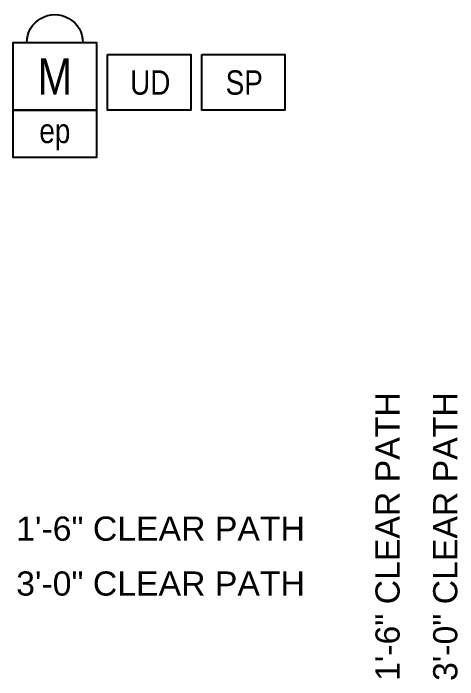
# Model space of a CAD drawing. Header units: feet. Extents: x -13431 to 13250, y 10829 to 29871.
# Drawn here: x 4849.8 to 4995.4, y 14625.7 to 14844.1 of the extents above; entities that cross this region are included whole.
import ezdxf
from ezdxf.enums import TextEntityAlignment as Align

# ---------------------------------------------------------------- set-up
doc = ezdxf.new("R2010")
doc.units = ezdxf.units.FT
doc.header["$MEASUREMENT"] = 0
doc.layers.add('Z - TITLEBLOCK TXT', color=7, linetype='Continuous')
doc.styles.add('PAPER SPACE TXT', font='technic_.ttf', dxfattribs={"height": 0.125})
doc.styles.add('TITLE BBLOCK TEXT', font='ARIALUNI.TTF')

# ---------------------------------------------------------------- blocks, each defined once
blk = doc.blocks.new('*U253')
at = {"color": 1, "flags": 128}
blk.add_lwpolyline([(22.78, 22.16), (27.21, 22.16), (27.21, 0), (0, 0), (0, 22.16), (4.43, 22.16, -1.000086), (22.78, 22.16), (22.78, 22.16), (27.21, 22.16), (27.21, 0), (0, 0), (0, 22.16), (22.78, 22.16)], format="xyb", dxfattribs=at)
at = {"color": 1}
for points in [[(30.91, 18.27), (58.12, 18.27), (58.12, 0), (30.91, 0)], [(61.82, 18.27), (89.03, 18.27), (89.03, 0), (61.82, 0)], [(0, 0), (27.21, 0), (27.21, -15.55), (0, -15.55)]]:
    blk.add_lwpolyline(points, close=True, dxfattribs=at)
at = {"color": 1, "style": 'PAPER SPACE TXT'}
for s, height, p in [('M', 11.88, (13.6, 11.08)), ('SP', 7.986, (75.68, 9.07)), ('UD', 7.986, (44.87, 9.07))]:
    blk.add_text(s, height=height, dxfattribs=at).set_placement(p, align=Align.MIDDLE_CENTER)
blk.add_text('ep', height=7.986, rotation=359.9986, dxfattribs=at).set_placement((13.6, -6.77), align=Align.MIDDLE_CENTER)

msp = doc.modelspace()

# ---------------------------------------------------------------- block references
at = {"color": 3}
msp.add_blockref('*U253', (4849.78311, 14812.36881), dxfattribs=at)

# ---------------------------------------------------------------- texts
at = {"layer": 'Z - TITLEBLOCK TXT', "color": 7, "style": 'TITLE BBLOCK TEXT'}
for s, rotation, p in [('1\'-6" CLEAR PATH', 90, (4976.37568, 14625.29307, 230.79235)), ('3\'-0" CLEAR PATH', 90, (4995.28847, 14625.29307, 230.79235)), ('1\'-6" CLEAR PATH', 359.9885639, (4850.7253, 14671.26544, 230.79235)), ('3\'-0" CLEAR PATH', 359.9885639, (4850.7253, 14653.26947, 230.79235))]:
    msp.add_text(s, height=7.9251852, rotation=rotation, dxfattribs=at).set_placement(p)

doc.saveas('drawing.dxf')
